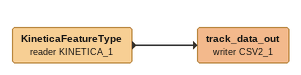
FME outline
KineticaFeatureType (reader KINETICA_1)
    -> track_data_out (writer CSV2_1)
track_data_out (writer CSV2_1)
